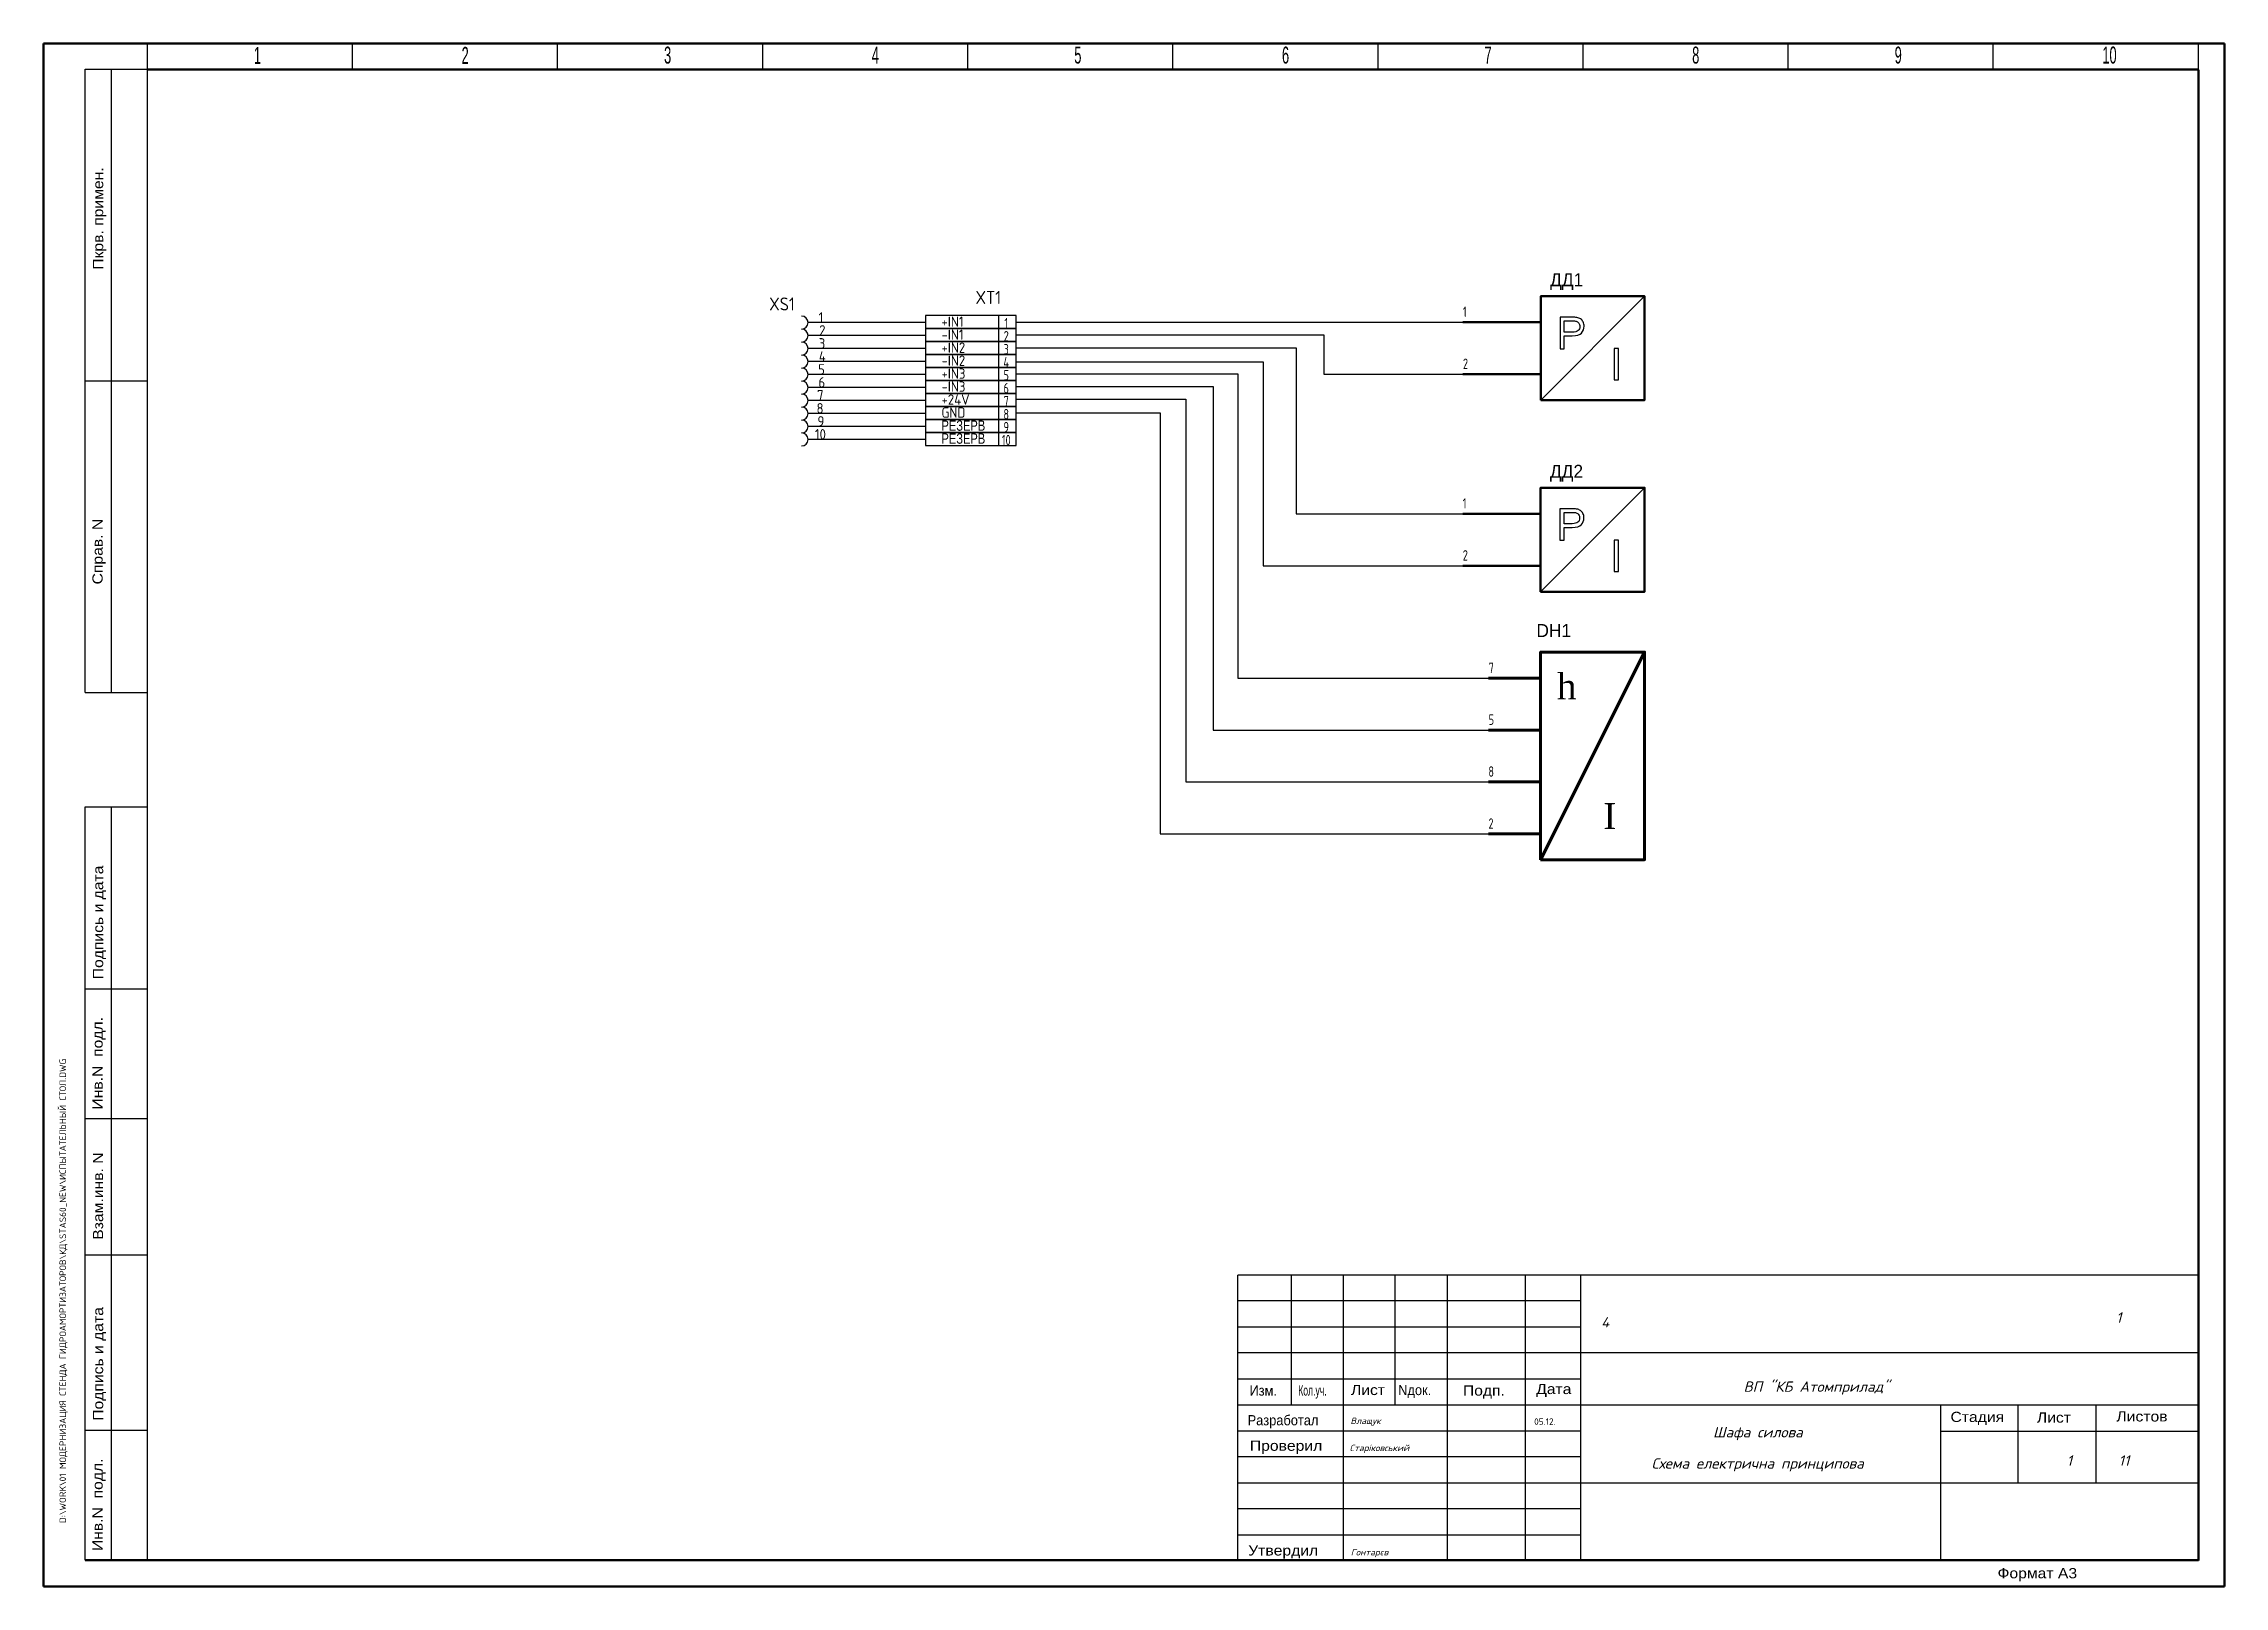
# Model space of a CAD drawing. Header units: millimetres. Extents: x -20 to 400, y -5 to 292.
import ezdxf
from ezdxf.enums import TextEntityAlignment as Align

# ---------------------------------------------------------------- set-up
doc = ezdxf.new("R2010")
doc.units = ezdxf.units.MM
doc.linetypes.add('Caddy_Solid', pattern=[0])
for name, color, linetype in [('BLU_2.5mm^2', 5, 'Continuous'), ('DESC', 1, 'Continuous'), ('layer 1', 7, 'Continuous'), ('SYMS', 7, 'Continuous'), ('TAGS', 7, 'Continuous'), ('TERMS', 7, 'Continuous'), ('TITLE', 7, 'Continuous'), ('WIRES', 7, 'Continuous')]:
    doc.layers.add(name, color=color, linetype=linetype)
doc.styles.add('Caddy_Vectorfont1n', font='arial.ttf', dxfattribs={"width": 1.1})
doc.styles.add('Caddy_Vectorfont1p', font='arial.ttf', dxfattribs={"width": 0.9})
doc.styles.add('ITALIC', font='ITALIC')
doc.styles.add('SIMPLEX', font='simplex')
doc.styles.add('WD_IEC', font='ISOCP2.shx', dxfattribs={"width": 0.9, "height": 4})

# ---------------------------------------------------------------- blocks, each defined once
blk = doc.blocks.new('wd_tb')
at = {"layer": 'TITLE', "color": 1}
for tag, p, height, style in [('JOB#', (-27.8, 21.28), 2, 'ITALIC'), ('ENGINEER', (-76.08, 2.7), 1.25, 'ITALIC'), ('DATE', (-40.71, 2.54), 1.25, 'SIMPLEX'), ('CHKDBY', (-76.23, -2.52), 1.25, 'ITALIC'), ('SHTS', (71.86, -5.33), 2, 'ITALIC'), ('DRAWNBY', (-76.01, -22.6), 1.25, 'ITALIC')]:
    blk.add_attdef(tag, p, '', height=height, dxfattribs=dict(at, style=style))
at = {"layer": 'TITLE', "color": 1, "style": 'ITALIC'}
for tag, p in [('DWG#', (71.9, 22.22)), ('TITLE#1', (13.67, 8.9)), ('TITLE#2', (2.38, 0.12)), ('TITLE#3', (2.35, -5.88)), ('TITLE#4', (0.88, -21.24))]:
    blk.add_attdef(tag, text='', height=2, dxfattribs=at).set_placement(p, align=Align.CENTER)
blk.add_attdef('SH#', text='', height=2, dxfattribs=at).set_placement((62.92, -5.33), align=Align.RIGHT)
at = {"layer": 'TITLE', "color": 1, "style": 'SIMPLEX'}
blk.add_attdef('CAD#', (-323.45, -16.36), '', height=1.25, rotation=90, dxfattribs=at)
at = {"layer": 'TITLE', "color": 7, "flags": 9}
blk.add_attdef('WD_TB', (-308.28, -23.38), '', height=1.57, dxfattribs=at)
blk = doc.blocks.new('PE_001_PREASSURESENSOR')
at = {"layer": 'layer 1', "lineweight": 50}
blk.add_lwpolyline([(15, -15), (35, -15), (35, 5), (15, 5), (15, -15)], close=True, dxfattribs=at)
at = {"layer": 'layer 1', "lineweight": 25}
blk.add_open_spline([(15, -15), (15, -15), (35, 5), (35, 5)], degree=3, dxfattribs=at)
at = {"layer": 'layer 1', "lineweight": 50}
for points in [[(0, 0), (0, 0), (15, 0), (15, 0)], [(0, -10), (0, -10), (15, -10), (15, -10)]]:
    blk.add_open_spline(points, degree=3, dxfattribs=at)
at = {"layer": 'layer 1'}
for points, knots in [([(18.7, -5.1), (18.7, -5.1), (18.7, 0.97), (18.7, 0.97), (18.7, 0.97), (18.7, 0.97), (20.99, 0.97), (20.99, 0.97), (20.99, 0.97), (21.4, 0.97), (21.7, 0.95), (21.92, 0.91), (21.92, 0.91), (22.21, 0.86), (22.46, 0.76), (22.67, 0.62), (22.67, 0.62), (22.87, 0.49), (23.03, 0.29), (23.15, 0.04), (23.15, 0.04), (23.28, -0.21), (23.34, -0.48), (23.34, -0.78), (23.34, -0.78), (23.34, -1.3), (23.17, -1.73), (22.84, -2.09), (22.84, -2.09), (22.52, -2.45), (21.92, -2.62), (21.06, -2.62), (21.06, -2.62), (21.06, -2.62), (19.51, -2.62), (19.51, -2.62), (19.51, -2.62), (19.51, -2.62), (19.51, -5.1), (19.51, -5.1), (19.51, -5.1), (19.51, -5.1), (18.7, -5.1), (18.7, -5.1)], [0, 0, 0, 0, 0.083333, 0.083333, 0.083333, 0.083333, 0.166667, 0.166667, 0.166667, 0.166667, 0.25, 0.25, 0.25, 0.25, 0.333333, 0.333333, 0.333333, 0.333333, 0.416667, 0.416667, 0.416667, 0.416667, 0.5, 0.5, 0.5, 0.5, 0.583333, 0.583333, 0.583333, 0.583333, 0.666667, 0.666667, 0.666667, 0.666667, 0.75, 0.75, 0.75, 0.75, 0.833333, 0.833333, 0.833333, 0.833333, 1, 1, 1, 1]), ([(19.51, -1.91), (19.51, -1.91), (21.08, -1.91), (21.08, -1.91), (21.08, -1.91), (21.59, -1.91), (21.96, -1.82), (22.18, -1.62), (22.18, -1.62), (22.4, -1.43), (22.51, -1.16), (22.51, -0.81), (22.51, -0.81), (22.51, -0.56), (22.44, -0.34), (22.31, -0.16), (22.31, -0.16), (22.19, 0.02), (22.02, 0.14), (21.81, 0.2), (21.81, 0.2), (21.67, 0.24), (21.42, 0.25), (21.06, 0.25), (21.06, 0.25), (21.06, 0.25), (19.51, 0.25), (19.51, 0.25), (19.51, 0.25), (19.51, 0.25), (19.51, -1.91), (19.51, -1.91)], [0, 0, 0, 0, 0.111111, 0.111111, 0.111111, 0.111111, 0.222222, 0.222222, 0.222222, 0.222222, 0.333333, 0.333333, 0.333333, 0.333333, 0.444444, 0.444444, 0.444444, 0.444444, 0.555556, 0.555556, 0.555556, 0.555556, 0.666667, 0.666667, 0.666667, 0.666667, 0.777778, 0.777778, 0.777778, 0.777778, 1, 1, 1, 1]), ([(29.15, -11.12), (29.15, -11.12), (29.15, -5.05), (29.15, -5.05), (29.15, -5.05), (29.15, -5.05), (29.96, -5.05), (29.96, -5.05), (29.96, -5.05), (29.96, -5.05), (29.96, -11.12), (29.96, -11.12), (29.96, -11.12), (29.96, -11.12), (29.15, -11.12), (29.15, -11.12)], [0, 0, 0, 0, 0.2, 0.2, 0.2, 0.2, 0.4, 0.4, 0.4, 0.4, 0.6, 0.6, 0.6, 0.6, 1, 1, 1, 1])]:
    blk.add_open_spline(points, degree=3, knots=knots, dxfattribs=at)
at = {"style": 'WD_IEC'}
for tag, p in [('INST', (22.31, 15.4)), ('LOC', (21.12, 12.21)), ('XREF', (23.64, 8.53)), ('TAG1', (22.12, 5)), ('DESC1', (45.36, 2.38)), ('DESC2', (45.3, -1.4)), ('DESC3', (45.31, -5.18))]:
    blk.add_attdef(tag, text='', height=2.5, dxfattribs=at).set_placement(p, align=Align.RIGHT)
at = {"style": 'WD_IEC', "flags": 9}
for tag, p in [('MFG', (32.64, 11.07)), ('CAT', (32.64, 8.57))]:
    blk.add_attdef(tag, text='', height=2.5, dxfattribs=at).set_placement(p, align=Align.RIGHT)
at = {"style": 'WD_IEC', "flags": 1}
for tag, p, height in [('FAMILY', (17.89, 1.83), 2.5), ('X4TERM01', (0, 0), 0.08), ('ASSYCODE', (36.05, -8.65), 2.5), ('X4TERM02', (0, -10), 0.08)]:
    blk.add_attdef(tag, p, '', height=height, dxfattribs=at)
at = {"style": 'WD_IEC', "width": 0.8}
for tag, p in [('TERM01', (0, 1)), ('TERM02', (0, -9))]:
    blk.add_attdef(tag, p, '', height=2, dxfattribs=at)
at = {"flags": 1}
blk.add_attdef('X4LINK', (0, -10), '', height=0.01, dxfattribs=at)
blk = doc.blocks.new('PS_02')
at = {"lineweight": 100}
for p, q in [((20.01, 0), (0, -39.97)), ((0, -5.02), (-10.02, -5.04)), ((0, -15.03), (-10.02, -15.01)), ((-0.03, -24.97), (-10.05, -24.99)), ((-0.04, -34.99), (-10.05, -35.01))]:
    blk.add_line(p, q, dxfattribs=at)
blk.add_lwpolyline([(0, -39.97), (20.01, -39.97), (20.01, 0), (0, 0)], close=True, dxfattribs=at)
at = {"lineweight": 100, "char_height": 5, "attachment_point": 1}
for s, width, heights, insert in [('{\\fTimes New Roman|b0|i0|c204|p18;h}', 5.0081, [3.94], (3.13, -4.1)), ('{\\fTimes New Roman|b0|i0|c204|p18;I}', 5, [2.71], (12.05, -29.06))]:
    blk.add_mtext_dynamic_manual_height_columns(s, width=width, gutter_width=25, heights=heights, dxfattribs=dict(at, insert=insert))
at = {"lineweight": 100, "style": 'WD_IEC'}
for tag, height, p in [('INST', 2.7, (10.61, 6.96)), ('LOC', 2.7, (10.61, 3.96)), ('TAG1', 2.5, (10.7, 0.92)), ('XREF', 2.7, (29.89, -9.41)), ('DESC1', 2.7, (29.89, -12.21)), ('DESC3', 2.7, (29.89, -18.69)), ('DESC2', 2.7, (29.89, -15.45))]:
    blk.add_attdef(tag, text='', height=height, dxfattribs=at).set_placement(p, align=Align.RIGHT)
for tag, p, height, flags in [('MFG', (20.79, 3.21), 1.5, 9), ('CAT', (20.79, 0.71), 1.5, 9), ('ASSYCODE', (20.01, -2.75), 1, 1), ('FAMILY', (20.01, -4.61), 1, 1), ('X4TERM01', (-10.02, -5.04), 0.08, 1), ('X4TERM02', (-10.02, -15.01), 0.08, 1)]:
    blk.add_attdef(tag, p, '', height=height, dxfattribs=dict(at, flags=flags))
at = {"lineweight": 100, "style": 'WD_IEC', "width": 0.8}
for tag, p in [('TERM01', (-10.02, -4.04)), ('TERM02', (-10.02, -14.01))]:
    blk.add_attdef(tag, p, '', height=2, dxfattribs=at)
at = {"lineweight": 100, "flags": 1}
blk.add_attdef('X4LINK', (-10.02, -5.04), '', height=0.01, dxfattribs=at)
at = {"style": 'WD_IEC', "flags": 1}
for tag, p in [('X4TERM03', (-10.07, -24.99)), ('X4TERM04', (-10.05, -35.01))]:
    blk.add_attdef(tag, p, '', height=0.08, dxfattribs=at)
at = {"style": 'WD_IEC', "width": 0.8}
for tag, p in [('TERM03', (-10.07, -23.99)), ('TERM04', (-10.05, -34.01))]:
    blk.add_attdef(tag, p, '', height=2, dxfattribs=at)
blk = doc.blocks.new('VT0001_002')
at = {"layer": 'BLU_2.5mm^2', "color": 0, "transparency": 33554687}
blk.add_line((0, -3.43), (2.5, -3.43), dxfattribs=at)
blk.add_lwpolyline([(0, -17.5), (2.5, -17.5), (2.5, 0), (0, 0)], close=True, dxfattribs=at)
at = {"color": 2, "lineweight": 15, "true_color": 0xf1eb1f, "transparency": 33554687, "style": 'WD_IEC'}
for tag, p in [('INST', (-2.25, 5.32)), ('LOC', (-2.25, 1.32)), ('DESC1', (-2.25, -10.43)), ('DESC2', (-2.25, -13.93)), ('DESC3', (-2.25, -17.43))]:
    blk.add_attdef(tag, text='', height=2.5, dxfattribs=at).set_placement(p, align=Align.RIGHT)
at = {"color": 2, "lineweight": 15, "true_color": 0xf1eb1f, "transparency": 33554687, "style": 'WD_IEC', "flags": 1}
for tag, p, height in [('ASSYCODE', (2.75, 7.32), 1), ('CATDESC', (2.75, 5.82), 1), ('MFG', (2.75, 3.82), 1.5), ('CAT', (2.75, 1.32), 1.5)]:
    blk.add_attdef(tag, p, '', height=height, dxfattribs=at)
at = {"color": 2, "lineweight": 15, "true_color": 0xf1eb1f, "transparency": 33554687, "style": 'WD_IEC', "width": 0.8}
blk.add_attdef('TERM01', text='', height=2, rotation=89.5557, dxfattribs=at).set_placement((0.47, -1.92), align=Align.TOP_CENTER)
at = {"color": 0, "transparency": 33554687, "flags": 1}
blk.add_attdef('X2LINK', (1.25, 0), '', height=0.01, dxfattribs=at)
at = {"color": 0, "transparency": 33554687, "style": 'WD_IEC', "flags": 1}
for tag, p, height in [('X2TERM01', (1.25, 0), 0.08), ('STRIPSEQ', (0, -3.43), 0.03), ('LINKTERM', (0, -3.47), 0.03), ('X8TERM01', (1.25, -17.5), 0.08)]:
    blk.add_attdef(tag, p, '', height=height, dxfattribs=at)
at = {"color": 2, "lineweight": 15, "true_color": 0xf1eb1f, "transparency": 33554687, "style": 'WD_IEC', "flags": 8}
blk.add_attdef('TAGSTRIP', text='', height=2.5, dxfattribs=at).set_placement((-2.25, -2.93), align=Align.RIGHT)
blk = doc.blocks.new('HC01_J')
blk.add_line((5, 0), (1.25, 0))
blk.add_arc((0, 0), 1.25, 270, 90)
at = {"style": 'WD_IEC'}
for tag, height, p in [('DESC2', 2.5, (-2, 18.5)), ('DESC1', 2.5, (-2, 22)), ('DESC3', 2.5, (-2, 15)), ('INST', 2.5, (-2, 11.5)), ('LOC', 2.5, (-2, 8)), ('TAG1', 2.5, (-2, 4.75)), ('TERM01', 2, (5, 1))]:
    blk.add_attdef(tag, text='', height=height, dxfattribs=at).set_placement(p, align=Align.RIGHT)
at = {"style": 'WD_IEC', "flags": 1}
for tag, p, height in [('X2LINK', (0, 1.88), 0.32), ('X1TERM01', (5, 0), 0.32), ('ASSYCODE', (-5, -3.75), 1), ('X8LINK', (0, -1.88), 0.32), ('X1TERMDESC01', (5, -0.52), 0.32), ('MFG', (5.25, -4.75), 1.5), ('FAMILY', (-5, -5.25), 1), ('CATDESC', (-5, -6.75), 1), ('CAT', (5.25, -7.25), 1.5)]:
    blk.add_attdef(tag, p, '', height=height, dxfattribs=at)
blk = doc.blocks.new('HC02_J')
blk.add_line((5, 0), (1.25, 0))
blk.add_arc((0, 0), 1.25, 270, 90)
at = {"style": 'WD_IEC'}
for tag, height, p in [('DESC2', 2.5, (-2, 18.75)), ('DESC1', 2.5, (-2, 22.25)), ('DESC3', 2.5, (-2, 15.25)), ('INST', 2.5, (-2, 11.75)), ('LOC', 2.5, (-2, 8.25)), ('TAG2', 2.5, (-2, 4.75)), ('TERM01', 2, (5, 1))]:
    blk.add_attdef(tag, text='', height=height, dxfattribs=at).set_placement(p, align=Align.RIGHT)
at = {"style": 'WD_IEC', "flags": 1}
for tag, p, height in [('X2LINK', (0, 1.88), 0.32), ('X1TERM01', (5, 0), 0.32), ('X8LINK', (0, -1.88), 0.32), ('X1TERMDESC01', (5, -0.52), 0.32), ('FAMILY', (-5, -5.25), 1)]:
    blk.add_attdef(tag, p, '', height=height, dxfattribs=at)

msp = doc.modelspace()

# ---------------------------------------------------------------- linework, layer by layer
at = {"color": 16, "linetype": 'Caddy_Solid', "lineweight": 50, "true_color": 0x800000}
for p, q in [((400, 291.94), (-20, 291.94)), ((-20, 291.94), (-20, -5.06)), ((400, -5.06), (400, 291.94)), ((-20, -5.06), (400, -5.06))]:
    msp.add_line(p, q, dxfattribs=at)
at = {"linetype": 'Caddy_Solid', "lineweight": 25}
for p, q in [((0, 286.94), (0, 291.94)), ((39.5, 286.94), (39.5, 291.94)), ((79, 286.94), (79, 291.94)), ((118.5, 286.94), (118.5, 291.94)), ((158, 286.94), (158, 291.94)), ((197.5, 286.94), (197.5, 291.94)), ((237, 286.94), (237, 291.94)), ((276.5, 286.94), (276.5, 291.94)), ((316, 286.94), (316, 291.94)), ((355.5, 286.94), (355.5, 291.94)), ((395, 286.94), (395, 291.94))]:
    msp.add_line(p, q, dxfattribs=at)
at = {"linetype": 'Caddy_Solid'}
for p, q in [((-12, 287), (0, 287)), ((-12, 167), (-12, 287)), ((-7, 287), (-7, 167)), ((0, 0), (0, 287)), ((0, 0), (0, 287)), ((-12, 227), (0, 227)), ((-12, 167), (0, 167)), ((-12, 0), (-12, 145)), ((-12, 145), (0, 145)), ((-12, 0), (-12, 145)), ((-7, 145), (-7, 0)), ((-7, 145), (-7, 0)), ((-12, 110), (0, 110)), ((-12, 85), (0, 85)), ((-12, 58.74), (0, 58.74)), ((395, 54.88), (210, 54.88)), ((210, -0.12), (210, 54.88)), ((220.31, 29.88), (220.31, 54.82)), ((230.31, 54.82), (230.31, -0.18)), ((240.31, 29.88), (240.31, 54.82)), ((250.31, 54.82), (250.31, -0.18)), ((265.31, 54.82), (265.31, -0.18)), ((276.06, -0.12), (276.06, 54.88)), ((276.06, 49.88), (210, 49.88)), ((210, 44.88), (276.06, 44.88)), ((395, 39.88), (210, 39.88)), ((210, 34.88), (276.06, 34.88)), ((210, 29.88), (395, 29.88)), ((345.31, 29.82), (345.31, -0.18)), ((360.31, 14.82), (360.31, 29.82)), ((375.31, 14.82), (375.31, 29.82)), ((-12, 25), (0, 25)), ((-12, 25), (0, 25)), ((210, 24.88), (276.06, 24.88)), ((345.31, 24.82), (395, 24.82)), ((276.06, 19.88), (210, 19.88)), ((210, 14.88), (276.06, 14.88)), ((276.06, 14.88), (395, 14.88)), ((276.06, 9.88), (210, 9.88)), ((210, 4.88), (276.06, 4.88)), ((1.06, 0), (0, 0))]:
    msp.add_line(p, q, dxfattribs=at)
at = {"linetype": 'Caddy_Solid', "lineweight": 50}
for p, q in [((0, 286.94), (395, 286.94)), ((395, 286.88), (395, -0.06)), ((395, 0), (-12, 0))]:
    msp.add_line(p, q, dxfattribs=at)
at = {"layer": 'WIRES'}
for p, q in [((149.82, 238.23), (130.99, 238.23)), ((149.82, 235.73), (130.99, 235.73)), ((167.32, 238.31), (253.35, 238.31)), ((167.32, 235.88), (226.55, 235.88)), ((226.55, 235.88), (226.55, 228.31)), ((149.82, 233.23), (130.99, 233.23)), ((167.32, 233.39), (221.26, 233.39)), ((221.26, 233.39), (221.26, 201.43)), ((149.82, 230.73), (130.99, 230.73)), ((149.82, 228.23), (130.99, 228.23)), ((167.32, 230.71), (214.89, 230.71)), ((167.32, 228.39), (209.98, 228.39)), ((209.98, 228.39), (209.98, 169.75)), ((214.89, 230.71), (214.89, 191.43)), ((226.55, 228.31), (253.35, 228.31)), ((149.82, 225.73), (130.99, 225.73)), ((149.82, 223.23), (130.99, 223.23)), ((167.32, 225.91), (205.22, 225.91)), ((167.32, 223.49), (200.01, 223.49)), ((200.01, 223.49), (200.01, 149.81)), ((205.22, 225.91), (205.22, 159.79)), ((149.82, 220.73), (130.99, 220.73)), ((167.32, 220.89), (195.03, 220.89)), ((195.03, 220.89), (195.03, 139.79)), ((149.82, 218.23), (130.99, 218.23)), ((149.82, 215.73), (130.99, 215.73)), ((221.26, 201.43), (253.32, 201.43)), ((214.89, 191.43), (253.32, 191.43)), ((209.98, 169.75), (258.3, 169.75)), ((205.22, 159.79), (258.3, 159.79)), ((200.01, 149.81), (258.25, 149.81)), ((195.03, 139.79), (258.27, 139.79))]:
    msp.add_line(p, q, dxfattribs=at)

# ---------------------------------------------------------------- block references
ref = msp.add_blockref('wd_tb', (307.77, 23.49))
ref.add_attrib('CAD#', 'D:\\WORK\\01 МОДЕРНИЗАЦИЯ СТЕНДА ГИДРОАМОРТИЗАТОРОВ\\КД\\STAS60_NEW\\ИСПЫТАТЕЛЬНЫЙ СТОЛ.DWG', (-15.69, 7.12), dxfattribs={"layer": 'TITLE', "color": 1, "height": 1.25, "rotation": 90, "style": 'SIMPLEX'})
ref.add_attrib('JOB#', '4', (279.97, 44.77), dxfattribs={"layer": 'TITLE', "color": 1, "height": 2, "style": 'ITALIC'})
ref.add_attrib('DWG#', '1', dxfattribs={"layer": 'TITLE', "color": 1, "height": 2, "style": 'ITALIC'}).set_placement((379.67, 45.7), align=Align.CENTER)
ref.add_attrib('TITLE#1', 'ВП "КБ Атомприлад"', dxfattribs={"layer": 'TITLE', "color": 1, "height": 2, "style": 'ITALIC'}).set_placement((321.44, 32.39), align=Align.CENTER)
ref.add_attrib('TITLE#2', 'Шафа силова', dxfattribs={"layer": 'TITLE', "color": 1, "height": 2, "style": 'ITALIC'}).set_placement((310.15, 23.61), align=Align.CENTER)
ref.add_attrib('TITLE#3', 'Схема електрична принципова', dxfattribs={"layer": 'TITLE', "color": 1, "height": 2, "style": 'ITALIC'}).set_placement((310.11, 17.61), align=Align.CENTER)
ref.add_attrib('ENGINEER', 'Влащук', (231.68, 26.18), dxfattribs={"layer": 'TITLE', "color": 1, "height": 1.25, "style": 'ITALIC'})
ref.add_attrib('CHKDBY', 'Старіковський', (231.54, 20.97), dxfattribs={"layer": 'TITLE', "color": 1, "height": 1.25, "style": 'ITALIC'})
ref.add_attrib('DRAWNBY', 'Гонтарєв', (231.75, 0.89), dxfattribs={"layer": 'TITLE', "color": 1, "height": 1.25, "style": 'ITALIC'})
ref.add_attrib('DATE', '05.12.', (267.06, 26.03), dxfattribs={"layer": 'TITLE', "color": 1, "height": 1.25, "style": 'SIMPLEX'})
ref.add_attrib('SH#', '1', dxfattribs={"layer": 'TITLE', "color": 1, "height": 2, "style": 'ITALIC'}).set_placement((370.68, 18.16), align=Align.RIGHT)
ref.add_attrib('SHTS', '11', (379.63, 18.16), dxfattribs={"layer": 'TITLE', "color": 1, "height": 2, "style": 'ITALIC'})
at = {"layer": 'SYMS'}
ref = msp.add_blockref('VT0001_002', (167.32, 239.58), dxfattribs=dict(at, rotation=270))
ref.add_attrib('TERM01', '1', dxfattribs={"layer": 'TERMS', "color": 2, "lineweight": 15, "true_color": 0xf1eb1f, "transparency": 33554687, "height": 2, "rotation": 359.5557, "style": 'WD_IEC', "width": 0.8}).set_placement((165.4, 239.11), align=Align.TOP_CENTER)
ref.add_attrib('TAGSTRIP', 'XT1', dxfattribs={"layer": 'TAGS', "color": 2, "lineweight": 15, "true_color": 0xf1eb1f, "transparency": 33554687, "height": 2.5, "style": 'WD_IEC', "flags": 8}).set_placement((164.4, 241.83), align=Align.RIGHT)
ref.add_attrib('DESC1', '+IN1', (152.92, 237.41), dxfattribs={"layer": 'DESC', "color": 2, "lineweight": 15, "true_color": 0xf1eb1f, "transparency": 33554687, "height": 2, "style": 'WD_IEC'})
ref = msp.add_blockref('PE_001_PREASSURESENSOR', (253.35, 238.31), dxfattribs=at)
ref.add_attrib('TAG1', 'ДД1', dxfattribs={"layer": 'TAGS', "height": 2.5}).set_placement((276.52, 245.23), align=Align.RIGHT)
ref.add_attrib('TERM01', '1', (253.35, 239.31), dxfattribs={"layer": 'TERMS', "height": 2, "style": 'WD_IEC', "width": 0.8})
ref.add_attrib('TERM02', '2', (253.35, 229.31), dxfattribs={"layer": 'TERMS', "height": 2, "style": 'WD_IEC', "width": 0.8})
ref = msp.add_blockref('HC01_J', (125.99, 238.23), dxfattribs=at)
ref.add_attrib('TERM01', '1', dxfattribs={"layer": 'TERMS', "height": 2, "style": 'WD_IEC'}).set_placement((130.16, 238.23), align=Align.RIGHT)
ref.add_attrib('TAG1', 'XS1', dxfattribs={"layer": 'TAGS', "height": 2.5, "style": 'WD_IEC'}).set_placement((124.67, 240.57), align=Align.RIGHT)
ref = msp.add_blockref('HC02_J', (125.99, 235.73), dxfattribs=at)
ref.add_attrib('TERM01', '2', dxfattribs={"layer": 'TERMS', "height": 2, "style": 'WD_IEC'}).set_placement((130.59, 235.73), align=Align.RIGHT)
ref = msp.add_blockref('HC02_J', (125.99, 233.23), dxfattribs=at)
ref.add_attrib('TERM01', '3', dxfattribs={"layer": 'TERMS', "height": 2, "style": 'WD_IEC'}).set_placement((130.53, 233.23), align=Align.RIGHT)
ref = msp.add_blockref('VT0001_002', (167.32, 237.08), dxfattribs=dict(at, rotation=270))
ref.add_attrib('TERM01', '2', dxfattribs={"layer": 'TERMS', "color": 2, "lineweight": 15, "true_color": 0xf1eb1f, "transparency": 33554687, "height": 2, "rotation": 359.5557, "style": 'WD_IEC', "width": 0.8}).set_placement((165.4, 236.61), align=Align.TOP_CENTER)
ref.add_attrib('DESC1', '-IN1', (152.92, 234.91), dxfattribs={"layer": 'DESC', "color": 2, "lineweight": 15, "true_color": 0xf1eb1f, "transparency": 33554687, "height": 2, "style": 'WD_IEC'})
ref = msp.add_blockref('HC02_J', (125.99, 230.73), dxfattribs=at)
ref.add_attrib('TERM01', '4', dxfattribs={"layer": 'TERMS', "height": 2, "style": 'WD_IEC'}).set_placement((130.65, 230.73), align=Align.RIGHT)
ref = msp.add_blockref('VT0001_002', (167.32, 234.58), dxfattribs=dict(at, rotation=270))
ref.add_attrib('TERM01', '3', dxfattribs={"layer": 'TERMS', "color": 2, "lineweight": 15, "true_color": 0xf1eb1f, "transparency": 33554687, "height": 2, "rotation": 359.5557, "style": 'WD_IEC', "width": 0.8}).set_placement((165.4, 234.11), align=Align.TOP_CENTER)
ref.add_attrib('DESC1', '+IN2', (152.92, 232.41), dxfattribs={"layer": 'DESC', "color": 2, "lineweight": 15, "true_color": 0xf1eb1f, "transparency": 33554687, "height": 2, "style": 'WD_IEC'})
ref = msp.add_blockref('VT0001_002', (167.32, 232.08), dxfattribs=dict(at, rotation=270))
ref.add_attrib('TERM01', '4', dxfattribs={"layer": 'TERMS', "color": 2, "lineweight": 15, "true_color": 0xf1eb1f, "transparency": 33554687, "height": 2, "rotation": 359.5557, "style": 'WD_IEC', "width": 0.8}).set_placement((165.4, 231.61), align=Align.TOP_CENTER)
ref.add_attrib('DESC1', '-IN2', (152.92, 229.91), dxfattribs={"layer": 'DESC', "color": 2, "lineweight": 15, "true_color": 0xf1eb1f, "transparency": 33554687, "height": 2, "style": 'WD_IEC'})
ref = msp.add_blockref('HC02_J', (125.99, 228.23), dxfattribs=at)
ref.add_attrib('TERM01', '5', dxfattribs={"layer": 'TERMS', "height": 2, "style": 'WD_IEC'}).set_placement((130.46, 228.23), align=Align.RIGHT)
ref = msp.add_blockref('HC02_J', (125.99, 225.73), dxfattribs=at)
ref.add_attrib('TERM01', '6', dxfattribs={"layer": 'TERMS', "height": 2, "style": 'WD_IEC'}).set_placement((130.52, 225.73), align=Align.RIGHT)
ref = msp.add_blockref('VT0001_002', (167.32, 229.58), dxfattribs=dict(at, rotation=270))
ref.add_attrib('TERM01', '5', dxfattribs={"layer": 'TERMS', "color": 2, "lineweight": 15, "true_color": 0xf1eb1f, "transparency": 33554687, "height": 2, "rotation": 359.5557, "style": 'WD_IEC', "width": 0.8}).set_placement((165.4, 229.11), align=Align.TOP_CENTER)
ref.add_attrib('DESC1', '+IN3', (152.92, 227.41), dxfattribs={"layer": 'DESC', "color": 2, "lineweight": 15, "true_color": 0xf1eb1f, "transparency": 33554687, "height": 2, "style": 'WD_IEC'})
ref = msp.add_blockref('VT0001_002', (167.32, 227.08), dxfattribs=dict(at, rotation=270))
ref.add_attrib('TERM01', '6', dxfattribs={"layer": 'TERMS', "color": 2, "lineweight": 15, "true_color": 0xf1eb1f, "transparency": 33554687, "height": 2, "rotation": 359.5557, "style": 'WD_IEC', "width": 0.8}).set_placement((165.4, 226.61), align=Align.TOP_CENTER)
ref.add_attrib('DESC1', '-IN3', (152.92, 224.91), dxfattribs={"layer": 'DESC', "color": 2, "lineweight": 15, "true_color": 0xf1eb1f, "transparency": 33554687, "height": 2, "style": 'WD_IEC'})
ref = msp.add_blockref('HC02_J', (125.99, 223.23), dxfattribs=at)
ref.add_attrib('TERM01', '7', dxfattribs={"layer": 'TERMS', "height": 2, "style": 'WD_IEC'}).set_placement((130.21, 223.23), align=Align.RIGHT)
ref = msp.add_blockref('HC02_J', (125.99, 220.73), dxfattribs=at)
ref.add_attrib('TERM01', '8', dxfattribs={"layer": 'TERMS', "height": 2, "style": 'WD_IEC'}).set_placement((130.21, 220.73), align=Align.RIGHT)
ref = msp.add_blockref('VT0001_002', (167.32, 224.58), dxfattribs=dict(at, rotation=270))
ref.add_attrib('TERM01', '7', dxfattribs={"layer": 'TERMS', "color": 2, "lineweight": 15, "true_color": 0xf1eb1f, "transparency": 33554687, "height": 2, "rotation": 359.5557, "style": 'WD_IEC', "width": 0.8}).set_placement((165.4, 224.11), align=Align.TOP_CENTER)
ref.add_attrib('DESC1', '+24V', (152.92, 222.41), dxfattribs={"layer": 'DESC', "color": 2, "lineweight": 15, "true_color": 0xf1eb1f, "transparency": 33554687, "height": 2, "style": 'WD_IEC'})
ref = msp.add_blockref('HC02_J', (125.99, 218.23), dxfattribs=at)
ref.add_attrib('TERM01', '9', dxfattribs={"layer": 'TERMS', "height": 2, "style": 'WD_IEC'}).set_placement((130.36, 218.23), align=Align.RIGHT)
ref = msp.add_blockref('VT0001_002', (167.32, 222.08), dxfattribs=dict(at, rotation=270))
ref.add_attrib('TERM01', '8', dxfattribs={"layer": 'TERMS', "color": 2, "lineweight": 15, "true_color": 0xf1eb1f, "transparency": 33554687, "height": 2, "rotation": 359.5557, "style": 'WD_IEC', "width": 0.8}).set_placement((165.4, 221.61), align=Align.TOP_CENTER)
ref.add_attrib('DESC1', 'GND', (152.92, 219.91), dxfattribs={"layer": 'DESC', "color": 2, "lineweight": 15, "true_color": 0xf1eb1f, "transparency": 33554687, "height": 2, "style": 'WD_IEC'})
ref = msp.add_blockref('VT0001_002', (167.32, 219.58), dxfattribs=dict(at, rotation=270))
ref.add_attrib('TERM01', '9', dxfattribs={"layer": 'TERMS', "color": 2, "lineweight": 15, "true_color": 0xf1eb1f, "transparency": 33554687, "height": 2, "rotation": 359.5557, "style": 'WD_IEC', "width": 0.8}).set_placement((165.4, 219.11), align=Align.TOP_CENTER)
ref.add_attrib('DESC1', 'РЕЗЕРВ', (152.92, 217.41), dxfattribs={"layer": 'DESC', "color": 2, "lineweight": 15, "true_color": 0xf1eb1f, "transparency": 33554687, "height": 2, "width": 0.8})
ref = msp.add_blockref('HC02_J', (125.99, 215.73), dxfattribs=at)
ref.add_attrib('TERM01', '10', dxfattribs={"layer": 'TERMS', "height": 2, "style": 'WD_IEC'}).set_placement((130.67, 215.73), align=Align.RIGHT)
ref = msp.add_blockref('VT0001_002', (167.32, 217.08), dxfattribs=dict(at, rotation=270))
ref.add_attrib('TERM01', '10', dxfattribs={"layer": 'TERMS', "color": 2, "lineweight": 15, "true_color": 0xf1eb1f, "transparency": 33554687, "height": 2, "rotation": 359.5557, "style": 'WD_IEC', "width": 0.8}).set_placement((165.4, 216.61), align=Align.TOP_CENTER)
ref.add_attrib('DESC1', 'РЕЗЕРВ', (152.92, 214.91), dxfattribs={"layer": 'DESC', "color": 2, "lineweight": 15, "true_color": 0xf1eb1f, "transparency": 33554687, "height": 2, "width": 0.8})
ref = msp.add_blockref('PE_001_PREASSURESENSOR', (253.32, 201.43), dxfattribs=at)
ref.add_attrib('TAG1', 'ДД2', dxfattribs={"layer": 'TAGS', "height": 2.5}).set_placement((276.49, 208.35), align=Align.RIGHT)
ref.add_attrib('TERM01', '1', (253.32, 202.43), dxfattribs={"layer": 'TERMS', "height": 2, "style": 'WD_IEC', "width": 0.8})
ref.add_attrib('TERM02', '2', (253.32, 192.43), dxfattribs={"layer": 'TERMS', "height": 2, "style": 'WD_IEC', "width": 0.8})
ref = msp.add_blockref('PS_02', (268.32, 174.8), dxfattribs=at)
ref.add_attrib('TAG1', 'DH1', dxfattribs={"layer": 'TAGS', "lineweight": 100, "height": 2.5}).set_placement((274.19, 177.7), align=Align.RIGHT)
ref.add_attrib('TERM01', '7', (258.3, 170.75), dxfattribs={"layer": 'TERMS', "lineweight": 100, "height": 2, "style": 'WD_IEC', "width": 0.8})
ref.add_attrib('TERM02', '5', (258.3, 160.79), dxfattribs={"layer": 'TERMS', "lineweight": 100, "height": 2, "style": 'WD_IEC', "width": 0.8})
ref.add_attrib('TERM03', '8', (258.25, 150.81), dxfattribs={"layer": 'TERMS', "height": 2, "style": 'WD_IEC', "width": 0.8})
ref.add_attrib('TERM04', '2', (258.27, 140.79), dxfattribs={"layer": 'TERMS', "height": 2, "style": 'WD_IEC', "width": 0.8})

# ---------------------------------------------------------------- texts
at = {"lineweight": 60, "style": 'Caddy_Vectorfont1p', "width": 0.54}
for s, height, p in [('1', 3.27, (20.5, 288.04)), ('2', 3.27, (60.5, 288.04)), ('3', 3.27, (99.5, 288.1)), ('4', 3.27, (139.5, 288.1)), ('5', 3.27, (178.5, 288.1)), ('6', 3.27, (218.5, 288.1)), ('7', 3.27, (257.5, 288.1)), ('8', 3.27, (297.5, 288.1)), ('9', 3.27, (336.5, 288.1)), ('10', 3.275, (376.5, 288.1))]:
    msp.add_text(s, height=height, dxfattribs=at).set_placement(p)
at = {"style": 'Caddy_Vectorfont1n', "width": 1.1}
for s, p in [('Пкрв. примен.', (-8.53, 248.41)), ('Справ. N', (-8.63, 187.83)), ('Подпись и дата', (-8.53, 111.82)), ('Инв.N  подл.', (-8.63, 86.73)), ('Взам.инв. N', (-8.54, 61.67)), ('Подпись и дата', (-8.53, 26.82)), ('Подпись и дата', (-8.53, 26.82)), ('Инв.N  подл.', (-8.63, 1.73)), ('Инв.N  подл.', (-8.63, 1.73))]:
    msp.add_text(s, height=1.965, rotation=90, dxfattribs=at).set_placement(p)
for s, style, width, p in [('Изм.', 'Caddy_Vectorfont1p', 0.9, (212.24, 31.65)), ('Кол.уч.', 'Caddy_Vectorfont1p', 0.603, (221.64, 31.67)), ('Лист', 'Caddy_Vectorfont1n', 1.1, (231.79, 31.77)), ('Nдок.', 'Caddy_Vectorfont1p', 0.9, (240.88, 31.76)), ('Подп.', 'Caddy_Vectorfont1n', 1.1, (253.35, 31.66)), ('Дата', 'Caddy_Vectorfont1n', 1.1, (267.46, 31.96)), ('Разработал', 'Caddy_Vectorfont1p', 0.9, (211.88, 25.94)), ('Стадия', 'Caddy_Vectorfont1n', 1.1, (347.25, 26.58)), ('Лист', 'Caddy_Vectorfont1n', 1.1, (363.89, 26.46)), ('Листов', 'Caddy_Vectorfont1n', 1.1, (379.21, 26.68)), ('Проверил', 'Caddy_Vectorfont1n', 1.1, (212.32, 21.04)), ('Утвердил', 'Caddy_Vectorfont1n', 1.1, (212, 0.88))]:
    msp.add_text(s, height=1.965, dxfattribs=dict(style=style, width=width)).set_placement(p)
at = {"lineweight": 25, "style": 'Caddy_Vectorfont1n', "width": 1.1}
msp.add_text('Формат A3', height=1.965, dxfattribs=at).set_placement((356.31, -3.51))

doc.saveas('drawing.dxf')
